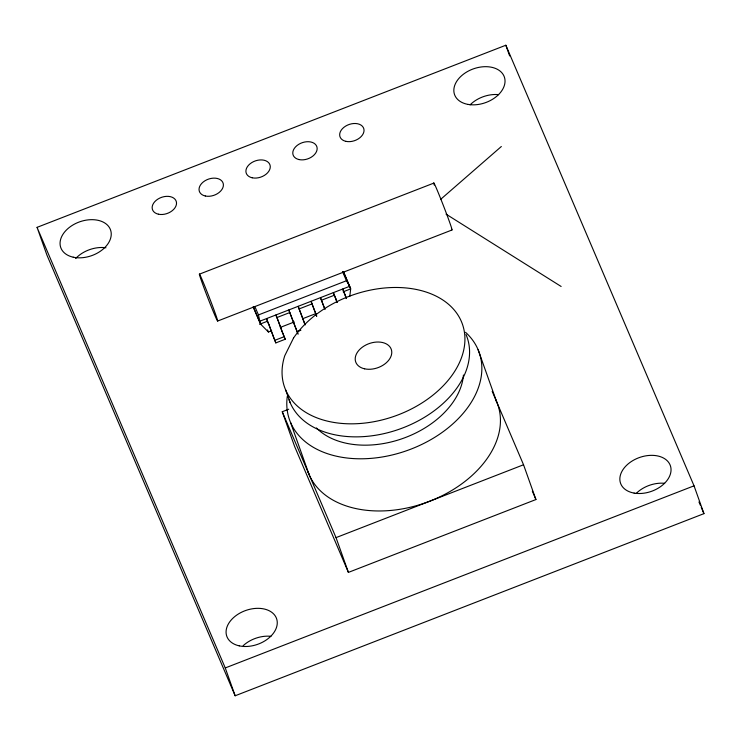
<?xml version="1.0" encoding="UTF-8"?>
<svg xmlns="http://www.w3.org/2000/svg" width="741" height="741" viewBox="0 0 741 741"><rect width="100%" height="100%" fill="white"/><g stroke="black" fill="none" stroke-linecap="round" stroke-linejoin="round"><path stroke-width="1.11" d="M349.798 296.344L350.678 288.888L343.481 271.595M440.775 199.236L501.342 146.514M37.05 227.357L505.844 45.229L694.039 485.827L703.95 513.643L235.156 695.771L46.961 255.173L37.05 227.357L225.255 667.947L235.156 695.771M199.449 274.151L433.846 183.092M217.622 321.048A25.157 0.769 68.8 0 0 204.877 286.304A25.157 0.769 68.8 0 0 203.117 285.461A25.157 0.769 68.8 0 0 217.622 321.048L452.01 229.988M271.66 330.764L268.427 332.024L260.434 323.947L258.452 314.934L346.445 280.746L349.752 286.276L259.507 321.335L253.237 306.654M268.677 324.104L267.473 321.214L260.434 323.947L253.265 307.163M277.014 317.509L289.74 312.563L298.077 334.256M305.218 324.919L298.188 306.311L299.114 308.923L312.007 303.912L316.546 316.027M321.677 300.151L334.562 295.15M343.157 291.806L350.678 288.888L343.509 272.104M259.702 324.401L261.582 323.669M280.283 327.411L294.307 321.965M302.93 318.611L315.87 313.591M273.54 337.146L274.883 340.304L284.257 336.655L285.183 339.267L275.809 342.907L266.538 318.602L267.473 321.214M289.74 312.563L288.805 309.951L297.15 331.653L300.902 330.19M492.181 391.341L523.544 464.764L535.928 499.545L348.409 572.395L294.64 446.517L282.256 411.737L288.721 409.227M282.256 411.737L336.025 537.623L523.544 464.764M225.255 667.947L694.039 485.827M446.063 214.149L561.132 286.471M698.948 501.944L700.31 505.13M701.227 507.261L703.95 513.643M532.316 491.088L535.928 499.545M342.49 271.484L346.445 280.746M299.114 308.923L304.718 323.956M284.257 336.655L282.914 333.496M285.183 339.267L281.904 331.134M267.529 329.921L268.427 332.024M254.932 306.7L258.452 314.934M344.861 294.51L342.722 289.009L346.408 298.271M278.051 320.464L275.921 314.962L278.171 320.77M335.599 298.456L333.339 292.649L335.951 299.049M344.973 294.816L346.343 298.567M278.227 320.594L278.523 321.362M268.853 324.234L273.512 337.062M335.719 298.762L337.211 302.421M278.292 321.075L282.886 333.422M335.84 299.068L336.97 302.208M278.412 321.372L281.747 330.718M505.844 45.229L509.651 55.927M478.084 349.659L496.655 401.826M325.058 309.497L320.455 297.66L324.447 308.256M316.787 316.231L311.072 301.3L312.007 303.912M297.15 331.653L297.771 333.385M274.883 340.304L275.809 342.907M285.591 389.803L290.231 402.845M336.025 537.623L348.409 572.395M290.565 422.509L309.145 474.675M470.1 104.852A26.417 17.951 -19.6 0 1 498.637 94.644M636.121 493.515A26.417 17.951 -19.6 0 1 664.658 483.317M75.656 258.516A26.417 17.951 -19.6 0 1 105.972 247.772M243.15 645.707A26.417 17.951 -19.6 0 1 270.956 636.306M466.033 334.543A94.339 64.097 -19.6 0 1 401.038 428.567A94.339 64.097 -19.6 0 1 289.046 399.723M495.738 399.797A100.637 68.376 -19.6 0 1 429.02 501.49A100.637 68.376 -19.6 0 1 307.941 471.563M463.44 375.02A81.76 55.556 -19.6 0 1 403.317 438.292A81.76 55.556 -19.6 0 1 316.398 427.909M465.533 332.301A100.637 68.376 -19.6 0 1 407.569 450.38A100.637 68.376 -19.6 0 1 287.332 396.203M434.272 185.083A25.157 0.769 68.8 0 1 443.155 204.979A25.157 0.769 68.8 0 1 451.445 229.062M293.51 338.072L284.766 355.717A94.339 64.097 -19.6 0 0 390.933 417.415A94.339 64.097 -19.6 0 0 447.462 303.384A94.339 64.097 -19.6 0 0 293.51 338.072M468.09 104.416A26.417 17.951 -19.6 0 0 504.982 79.935A26.417 17.951 -19.6 0 0 465.218 72.933A26.417 17.951 -19.6 0 0 468.09 104.416M73.229 257.192A26.417 17.951 -19.6 0 0 111.243 233.786A26.417 17.951 -19.6 0 0 72.461 225.264A26.417 17.951 -19.6 0 0 73.229 257.192M634.111 493.089A26.417 17.951 -19.6 0 0 670.994 468.599A26.417 17.951 -19.6 0 0 631.239 461.597A26.417 17.951 -19.6 0 0 634.111 493.089M239.25 645.856A26.417 17.951 -19.6 0 0 277.264 622.459A26.417 17.951 -19.6 0 0 238.482 613.928A26.417 17.951 -19.6 0 0 239.25 645.856M299.058 159.574A12.578 8.549 -19.6 0 0 317.157 148.422A12.578 8.549 -19.6 0 0 298.688 144.365A12.578 8.549 -19.6 0 0 299.058 159.574M252.181 177.784A12.578 8.549 -19.6 0 0 270.28 166.642A12.578 8.549 -19.6 0 0 251.81 162.575A12.578 8.549 -19.6 0 0 252.181 177.784M345.936 141.355A12.578 8.549 -19.6 0 0 364.035 130.212A12.578 8.549 -19.6 0 0 345.565 126.155A12.578 8.549 -19.6 0 0 345.936 141.355M205.294 195.994A12.578 8.549 -19.6 0 0 223.402 184.852A12.578 8.549 -19.6 0 0 204.933 180.795A12.578 8.549 -19.6 0 0 205.294 195.994M158.417 214.205A12.578 8.549 -19.6 0 0 176.525 203.062A12.578 8.549 -19.6 0 0 158.046 199.005A12.578 8.549 -19.6 0 0 158.417 214.205M364.618 368.823A18.868 12.819 -19.6 0 0 391.776 352.105A18.868 12.819 -19.6 0 0 364.072 346.019A18.868 12.819 -19.6 0 0 364.618 368.823"/></g></svg>
